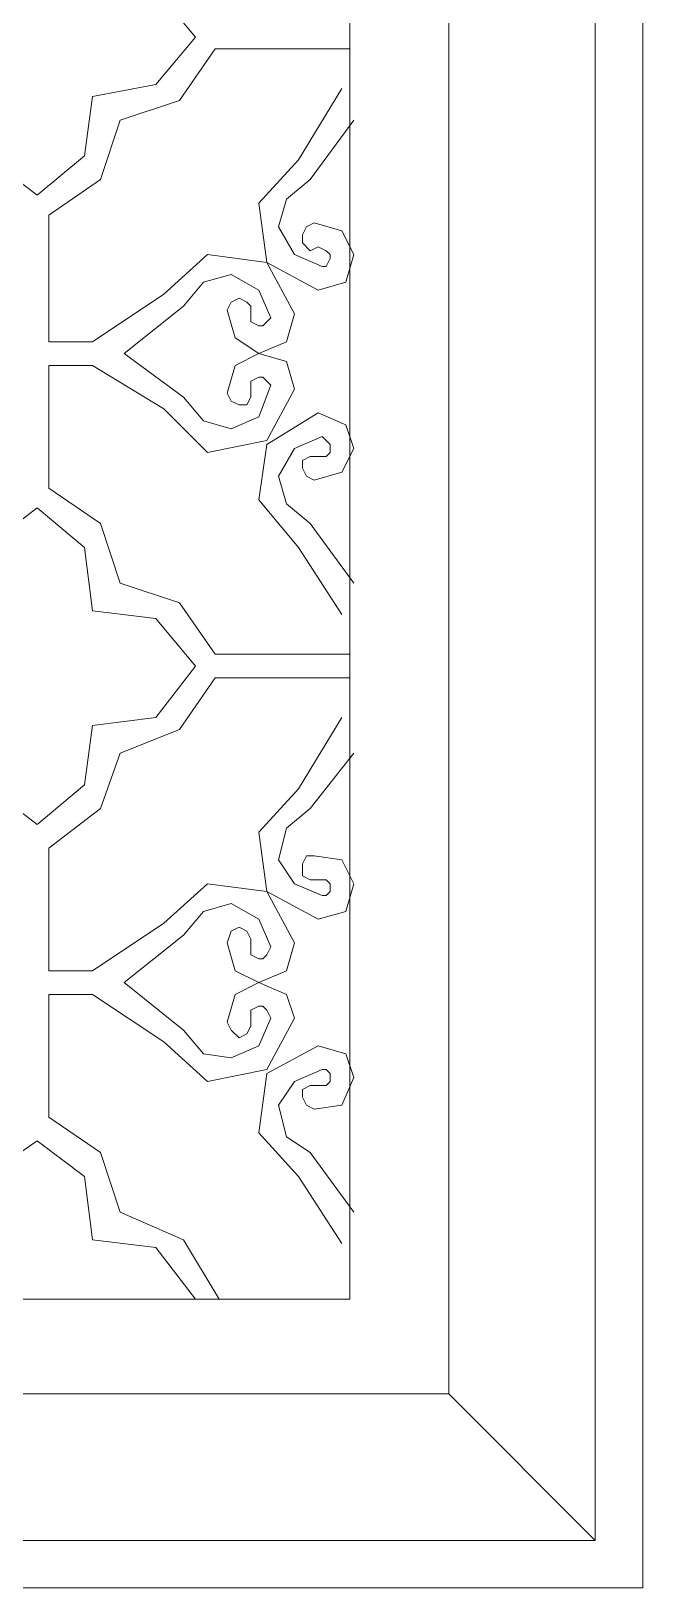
# Model space of a CAD drawing. Header units: centimetres. Extents: x -8.5 to 8.6, y -10.1 to 9.2.
# Drawn here: x 5.4 to 8.57, y -10.09 to -2.03 of the extents above; entities that cross this region are included whole.
import ezdxf

# ---------------------------------------------------------------- set-up
doc = ezdxf.new("R2010")
doc.units = ezdxf.units.CM
doc.header["$MEASUREMENT"] = 0
doc.layers.add('layer 1', color=7, linetype='Continuous')

msp = doc.modelspace()

# ---------------------------------------------------------------- linework, layer by layer
at = {"layer": 'layer 1', "color": 250, "lineweight": 0}
for points, knots in [([(-8.4921, 9.22005), (-8.4921, 9.22005), (8.56713, 9.22005), (8.56713, 9.22005), (8.56713, 9.22005), (8.56713, 9.22005), (8.56713, -10.09188), (8.56713, -10.09188), (8.56713, -10.09188), (8.56713, -10.09188), (-8.4921, -10.09188), (-8.4921, -10.09188), (-8.4921, -10.09188), (-8.4921, -10.09188), (-8.4921, 9.22005), (-8.4921, 9.22005)], [0, 0, 0, 0, 0.25, 0.25, 0.25, 0.25, 0.5, 0.5, 0.5, 0.5, 0.75, 0.75, 0.75, 0.75, 1, 1, 1, 1]), ([(-8.4921, 9.22005), (-8.4921, 9.22005), (8.56713, 9.22005), (8.56713, 9.22005), (8.56713, 9.22005), (8.56713, 9.22005), (8.56713, -10.09188), (8.56713, -10.09188), (8.56713, -10.09188), (8.56713, -10.09188), (-8.4921, -10.09188), (-8.4921, -10.09188), (-8.4921, -10.09188), (-8.4921, -10.09188), (-8.4921, 9.22005), (-8.4921, 9.22005)], [0, 0, 0, 0, 0.25, 0.25, 0.25, 0.25, 0.5, 0.5, 0.5, 0.5, 0.75, 0.75, 0.75, 0.75, 1, 1, 1, 1]), ([(-8.22578, 8.97452), (-8.22578, 8.97452), (8.32133, 8.97452), (8.32133, 8.97452), (8.32133, 8.97452), (8.32133, 8.97452), (8.32133, -9.84608), (8.32133, -9.84608), (8.32133, -9.84608), (8.32133, -9.84608), (-8.22578, -9.84608), (-8.22578, -9.84608), (-8.22578, -9.84608), (-8.22578, -9.84608), (-8.22578, 8.97452), (-8.22578, 8.97452)], [0, 0, 0, 0, 0.25, 0.25, 0.25, 0.25, 0.5, 0.5, 0.5, 0.5, 0.75, 0.75, 0.75, 0.75, 1, 1, 1, 1]), ([(-8.22578, 8.97452), (-8.22578, 8.97452), (8.32133, 8.97452), (8.32133, 8.97452), (8.32133, 8.97452), (8.32133, 8.97452), (8.32133, -9.84608), (8.32133, -9.84608), (8.32133, -9.84608), (8.32133, -9.84608), (-8.22578, -9.84608), (-8.22578, -9.84608), (-8.22578, -9.84608), (-8.22578, -9.84608), (-8.22578, 8.97452), (-8.22578, 8.97452)], [0, 0, 0, 0, 0.25, 0.25, 0.25, 0.25, 0.5, 0.5, 0.5, 0.5, 0.75, 0.75, 0.75, 0.75, 1, 1, 1, 1]), ([(-7.48865, 8.2166), (-7.48865, 8.2166), (7.56368, 8.2166), (7.56368, 8.2166), (7.56368, 8.2166), (7.56368, 8.2166), (7.56368, -9.08816), (7.56368, -9.08816), (7.56368, -9.08816), (7.56368, -9.08816), (-7.48865, -9.08816), (-7.48865, -9.08816), (-7.48865, -9.08816), (-7.48865, -9.08816), (-7.48865, 8.2166), (-7.48865, 8.2166)], [0, 0, 0, 0, 0.25, 0.25, 0.25, 0.25, 0.5, 0.5, 0.5, 0.5, 0.75, 0.75, 0.75, 0.75, 1, 1, 1, 1]), ([(-7.48865, 8.2166), (-7.48865, 8.2166), (7.56368, 8.2166), (7.56368, 8.2166), (7.56368, 8.2166), (7.56368, 8.2166), (7.56368, -9.08816), (7.56368, -9.08816), (7.56368, -9.08816), (7.56368, -9.08816), (-7.48865, -9.08816), (-7.48865, -9.08816), (-7.48865, -9.08816), (-7.48865, -9.08816), (-7.48865, 8.2166), (-7.48865, 8.2166)], [0, 0, 0, 0, 0.25, 0.25, 0.25, 0.25, 0.5, 0.5, 0.5, 0.5, 0.75, 0.75, 0.75, 0.75, 1, 1, 1, 1]), ([(7.05182, -8.59683), (7.05182, -8.59683), (7.05182, 7.72527), (7.05182, 7.72527), (7.05182, 7.72527), (7.05182, 7.72527), (0.53924, 7.72527), (0.53924, 7.72527), (0.53924, 7.72527), (0.53924, 7.72527), (0.53924, -8.59683), (0.53924, -8.59683), (0.53924, -8.59683), (0.53924, -8.59683), (7.05182, -8.59683), (7.05182, -8.59683)], [0, 0, 0, 0, 0.25, 0.25, 0.25, 0.25, 0.5, 0.5, 0.5, 0.5, 0.75, 0.75, 0.75, 0.75, 1, 1, 1, 1]), ([(6.25311, -2.06399), (6.25311, -2.06399), (6.04836, -1.8182), (6.04836, -1.8182), (6.04836, -1.8182), (6.04836, -1.8182), (5.72046, -1.75661), (5.72046, -1.75661)], [0, 0, 0, 0, 0.5, 0.5, 0.5, 0.5, 1, 1, 1, 1]), ([(5.72046, -2.37111), (5.72046, -2.37111), (6.04836, -2.30953), (6.04836, -2.30953), (6.04836, -2.30953), (6.04836, -2.30953), (6.25311, -2.06399), (6.25311, -2.06399)], [0, 0, 0, 0, 0.5, 0.5, 0.5, 0.5, 1, 1, 1, 1]), ([(5.86388, -2.49401), (5.86388, -2.49401), (6.171, -2.39163), (6.171, -2.39163), (6.171, -2.39163), (6.171, -2.39163), (6.35548, -2.12531), (6.35548, -2.12531)], [0, 0, 0, 0, 0.5, 0.5, 0.5, 0.5, 1, 1, 1, 1]), ([(7.01076, -2.33005), (7.01076, -2.33005), (6.78549, -2.69875), (6.78549, -2.69875), (6.78549, -2.69875), (6.78549, -2.69875), (6.58075, -2.92402), (6.58075, -2.92402), (6.58075, -2.92402), (6.58075, -2.92402), (6.62154, -3.23114), (6.62154, -3.23114), (6.62154, -3.23114), (6.62154, -3.23114), (6.88786, -3.37456), (6.88786, -3.37456), (6.88786, -3.37456), (6.88786, -3.37456), (7.03129, -3.33351), (7.03129, -3.33351), (7.03129, -3.33351), (7.03129, -3.33351), (7.07208, -3.19034), (7.07208, -3.19034), (7.07208, -3.19034), (7.07208, -3.19034), (7.01076, -3.06745), (7.01076, -3.06745), (7.01076, -3.06745), (7.01076, -3.06745), (6.86734, -3.02639), (6.86734, -3.02639), (6.86734, -3.02639), (6.86734, -3.02639), (6.82655, -3.04692), (6.82655, -3.04692), (6.82655, -3.04692), (6.82655, -3.04692), (6.80602, -3.08797), (6.80602, -3.08797), (6.80602, -3.08797), (6.80602, -3.08797), (6.80602, -3.12876), (6.80602, -3.12876), (6.80602, -3.12876), (6.80602, -3.12876), (6.84681, -3.16982), (6.84681, -3.16982), (6.84681, -3.16982), (6.84681, -3.16982), (6.88786, -3.14929), (6.88786, -3.14929)], [0, 0, 0, 0, 0.0769231, 0.0769231, 0.0769231, 0.0769231, 0.1538462, 0.1538462, 0.1538462, 0.1538462, 0.2307692, 0.2307692, 0.2307692, 0.2307692, 0.3076923, 0.3076923, 0.3076923, 0.3076923, 0.3846154, 0.3846154, 0.3846154, 0.3846154, 0.4615385, 0.4615385, 0.4615385, 0.4615385, 0.5384615, 0.5384615, 0.5384615, 0.5384615, 0.6153846, 0.6153846, 0.6153846, 0.6153846, 0.6923077, 0.6923077, 0.6923077, 0.6923077, 0.7692308, 0.7692308, 0.7692308, 0.7692308, 0.8461538, 0.8461538, 0.8461538, 0.8461538, 0.9230769, 0.9230769, 0.9230769, 0.9230769, 1, 1, 1, 1]), ([(5.12676, -2.37111), (5.12676, -2.37111), (5.16755, -2.67822), (5.16755, -2.67822), (5.16755, -2.67822), (5.16755, -2.67822), (5.43387, -2.88297), (5.43387, -2.88297)], [0, 0, 0, 0, 0.5, 0.5, 0.5, 0.5, 1, 1, 1, 1]), ([(5.43387, -2.88297), (5.43387, -2.88297), (5.67967, -2.67822), (5.67967, -2.67822), (5.67967, -2.67822), (5.67967, -2.67822), (5.72046, -2.37111), (5.72046, -2.37111)], [0, 0, 0, 0, 0.5, 0.5, 0.5, 0.5, 1, 1, 1, 1]), ([(5.49519, -2.98534), (5.49519, -2.98534), (5.76151, -2.80112), (5.76151, -2.80112), (5.76151, -2.80112), (5.76151, -2.80112), (5.86388, -2.49401), (5.86388, -2.49401)], [0, 0, 0, 0, 0.5, 0.5, 0.5, 0.5, 1, 1, 1, 1]), ([(6.84681, -2.80112), (6.84681, -2.80112), (6.72418, -2.90349), (6.72418, -2.90349), (6.72418, -2.90349), (6.72418, -2.90349), (6.68312, -3.04692), (6.68312, -3.04692), (6.68312, -3.04692), (6.68312, -3.04692), (6.76497, -3.19034), (6.76497, -3.19034), (6.76497, -3.19034), (6.76497, -3.19034), (6.90839, -3.25166), (6.90839, -3.25166)], [0, 0, 0, 0, 0.25, 0.25, 0.25, 0.25, 0.5, 0.5, 0.5, 0.5, 0.75, 0.75, 0.75, 0.75, 1, 1, 1, 1]), ([(6.5397, -3.51799), (6.5397, -3.51799), (6.5397, -3.45641), (6.5397, -3.45641), (6.5397, -3.45641), (6.5397, -3.45641), (6.51917, -3.43588), (6.51917, -3.43588), (6.51917, -3.43588), (6.51917, -3.43588), (6.47838, -3.41561), (6.47838, -3.41561), (6.47838, -3.41561), (6.47838, -3.41561), (6.43732, -3.43588), (6.43732, -3.43588), (6.43732, -3.43588), (6.43732, -3.43588), (6.4168, -3.47693), (6.4168, -3.47693), (6.4168, -3.47693), (6.4168, -3.47693), (6.45785, -3.62036), (6.45785, -3.62036), (6.45785, -3.62036), (6.45785, -3.62036), (6.58075, -3.7022), (6.58075, -3.7022), (6.58075, -3.7022), (6.58075, -3.7022), (6.72418, -3.64089), (6.72418, -3.64089), (6.72418, -3.64089), (6.72418, -3.64089), (6.76497, -3.49746), (6.76497, -3.49746), (6.76497, -3.49746), (6.76497, -3.49746), (6.62154, -3.23114), (6.62154, -3.23114), (6.62154, -3.23114), (6.62154, -3.23114), (6.31443, -3.19034), (6.31443, -3.19034), (6.31443, -3.19034), (6.31443, -3.19034), (6.08916, -3.39509), (6.08916, -3.39509), (6.08916, -3.39509), (6.08916, -3.39509), (5.72046, -3.64089), (5.72046, -3.64089)], [0, 0, 0, 0, 0.0769231, 0.0769231, 0.0769231, 0.0769231, 0.1538462, 0.1538462, 0.1538462, 0.1538462, 0.2307692, 0.2307692, 0.2307692, 0.2307692, 0.3076923, 0.3076923, 0.3076923, 0.3076923, 0.3846154, 0.3846154, 0.3846154, 0.3846154, 0.4615385, 0.4615385, 0.4615385, 0.4615385, 0.5384615, 0.5384615, 0.5384615, 0.5384615, 0.6153846, 0.6153846, 0.6153846, 0.6153846, 0.6923077, 0.6923077, 0.6923077, 0.6923077, 0.7692308, 0.7692308, 0.7692308, 0.7692308, 0.8461538, 0.8461538, 0.8461538, 0.8461538, 0.9230769, 0.9230769, 0.9230769, 0.9230769, 1, 1, 1, 1]), ([(6.90839, -3.25166), (6.90839, -3.25166), (6.92892, -3.25166), (6.92892, -3.25166), (6.92892, -3.25166), (6.92892, -3.25166), (6.94945, -3.21061), (6.94945, -3.21061), (6.94945, -3.21061), (6.94945, -3.21061), (6.94945, -3.19034), (6.94945, -3.19034), (6.94945, -3.19034), (6.94945, -3.19034), (6.92892, -3.16982), (6.92892, -3.16982), (6.92892, -3.16982), (6.92892, -3.16982), (6.88786, -3.14929), (6.88786, -3.14929)], [0, 0, 0, 0, 0.2, 0.2, 0.2, 0.2, 0.4, 0.4, 0.4, 0.4, 0.6, 0.6, 0.6, 0.6, 0.8, 0.8, 0.8, 0.8, 1, 1, 1, 1]), ([(6.64207, -3.51799), (6.64207, -3.51799), (6.58075, -3.37456), (6.58075, -3.37456), (6.58075, -3.37456), (6.58075, -3.37456), (6.43732, -3.29272), (6.43732, -3.29272), (6.43732, -3.29272), (6.43732, -3.29272), (6.2939, -3.33351), (6.2939, -3.33351), (6.2939, -3.33351), (6.2939, -3.33351), (6.19153, -3.45641), (6.19153, -3.45641)], [0, 0, 0, 0, 0.25, 0.25, 0.25, 0.25, 0.5, 0.5, 0.5, 0.5, 0.75, 0.75, 0.75, 0.75, 1, 1, 1, 1]), ([(6.19153, -3.92747), (6.19153, -3.92747), (5.88441, -3.7022), (5.88441, -3.7022), (5.88441, -3.7022), (5.88441, -3.7022), (6.19153, -3.45641), (6.19153, -3.45641)], [0, 0, 0, 0, 0.5, 0.5, 0.5, 0.5, 1, 1, 1, 1]), ([(6.5397, -3.51799), (6.5397, -3.51799), (6.5397, -3.53851), (6.5397, -3.53851), (6.5397, -3.53851), (6.5397, -3.53851), (6.58075, -3.55878), (6.58075, -3.55878), (6.58075, -3.55878), (6.58075, -3.55878), (6.60128, -3.55878), (6.60128, -3.55878), (6.60128, -3.55878), (6.60128, -3.55878), (6.62154, -3.53851), (6.62154, -3.53851), (6.62154, -3.53851), (6.62154, -3.53851), (6.64207, -3.51799), (6.64207, -3.51799)], [0, 0, 0, 0, 0.2, 0.2, 0.2, 0.2, 0.4, 0.4, 0.4, 0.4, 0.6, 0.6, 0.6, 0.6, 0.8, 0.8, 0.8, 0.8, 1, 1, 1, 1]), ([(5.72046, -3.76378), (5.72046, -3.76378), (6.08916, -3.98905), (6.08916, -3.98905), (6.08916, -3.98905), (6.08916, -3.98905), (6.31443, -4.21432), (6.31443, -4.21432), (6.31443, -4.21432), (6.31443, -4.21432), (6.62154, -4.15274), (6.62154, -4.15274), (6.62154, -4.15274), (6.62154, -4.15274), (6.76497, -3.88642), (6.76497, -3.88642), (6.76497, -3.88642), (6.76497, -3.88642), (6.72418, -3.74326), (6.72418, -3.74326), (6.72418, -3.74326), (6.72418, -3.74326), (6.58075, -3.7022), (6.58075, -3.7022), (6.58075, -3.7022), (6.58075, -3.7022), (6.45785, -3.76378), (6.45785, -3.76378), (6.45785, -3.76378), (6.45785, -3.76378), (6.4168, -3.90695), (6.4168, -3.90695), (6.4168, -3.90695), (6.4168, -3.90695), (6.43732, -3.948), (6.43732, -3.948), (6.43732, -3.948), (6.43732, -3.948), (6.47838, -3.96853), (6.47838, -3.96853), (6.47838, -3.96853), (6.47838, -3.96853), (6.51917, -3.96853), (6.51917, -3.96853), (6.51917, -3.96853), (6.51917, -3.96853), (6.5397, -3.92747), (6.5397, -3.92747), (6.5397, -3.92747), (6.5397, -3.92747), (6.5397, -3.88642), (6.5397, -3.88642)], [0, 0, 0, 0, 0.0769231, 0.0769231, 0.0769231, 0.0769231, 0.1538462, 0.1538462, 0.1538462, 0.1538462, 0.2307692, 0.2307692, 0.2307692, 0.2307692, 0.3076923, 0.3076923, 0.3076923, 0.3076923, 0.3846154, 0.3846154, 0.3846154, 0.3846154, 0.4615385, 0.4615385, 0.4615385, 0.4615385, 0.5384615, 0.5384615, 0.5384615, 0.5384615, 0.6153846, 0.6153846, 0.6153846, 0.6153846, 0.6923077, 0.6923077, 0.6923077, 0.6923077, 0.7692308, 0.7692308, 0.7692308, 0.7692308, 0.8461538, 0.8461538, 0.8461538, 0.8461538, 0.9230769, 0.9230769, 0.9230769, 0.9230769, 1, 1, 1, 1]), ([(6.19153, -3.92747), (6.19153, -3.92747), (6.2939, -4.05037), (6.2939, -4.05037), (6.2939, -4.05037), (6.2939, -4.05037), (6.43732, -4.09143), (6.43732, -4.09143), (6.43732, -4.09143), (6.43732, -4.09143), (6.58075, -4.02984), (6.58075, -4.02984), (6.58075, -4.02984), (6.58075, -4.02984), (6.64207, -3.86616), (6.64207, -3.86616)], [0, 0, 0, 0, 0.25, 0.25, 0.25, 0.25, 0.5, 0.5, 0.5, 0.5, 0.75, 0.75, 0.75, 0.75, 1, 1, 1, 1]), ([(6.64207, -3.86616), (6.64207, -3.86616), (6.62154, -3.84563), (6.62154, -3.84563), (6.62154, -3.84563), (6.62154, -3.84563), (6.60128, -3.8251), (6.60128, -3.8251), (6.60128, -3.8251), (6.60128, -3.8251), (6.58075, -3.8251), (6.58075, -3.8251), (6.58075, -3.8251), (6.58075, -3.8251), (6.5397, -3.84563), (6.5397, -3.84563), (6.5397, -3.84563), (6.5397, -3.84563), (6.5397, -3.88642), (6.5397, -3.88642)], [0, 0, 0, 0, 0.2, 0.2, 0.2, 0.2, 0.4, 0.4, 0.4, 0.4, 0.6, 0.6, 0.6, 0.6, 0.8, 0.8, 0.8, 0.8, 1, 1, 1, 1]), ([(6.88786, -4.23459), (6.88786, -4.23459), (6.84681, -4.23459), (6.84681, -4.23459), (6.84681, -4.23459), (6.84681, -4.23459), (6.80602, -4.25512), (6.80602, -4.25512), (6.80602, -4.25512), (6.80602, -4.25512), (6.80602, -4.29617), (6.80602, -4.29617), (6.80602, -4.29617), (6.80602, -4.29617), (6.82655, -4.33722), (6.82655, -4.33722), (6.82655, -4.33722), (6.82655, -4.33722), (6.86734, -4.35749), (6.86734, -4.35749), (6.86734, -4.35749), (6.86734, -4.35749), (7.01076, -4.3167), (7.01076, -4.3167), (7.01076, -4.3167), (7.01076, -4.3167), (7.07208, -4.1938), (7.07208, -4.1938), (7.07208, -4.1938), (7.07208, -4.1938), (7.03129, -4.0709), (7.03129, -4.0709), (7.03129, -4.0709), (7.03129, -4.0709), (6.88786, -4.00932), (6.88786, -4.00932), (6.88786, -4.00932), (6.88786, -4.00932), (6.62154, -4.17327), (6.62154, -4.17327), (6.62154, -4.17327), (6.62154, -4.17327), (6.58075, -4.45986), (6.58075, -4.45986), (6.58075, -4.45986), (6.58075, -4.45986), (6.78549, -4.70566), (6.78549, -4.70566), (6.78549, -4.70566), (6.78549, -4.70566), (7.01076, -5.05383), (7.01076, -5.05383)], [0, 0, 0, 0, 0.0769231, 0.0769231, 0.0769231, 0.0769231, 0.1538462, 0.1538462, 0.1538462, 0.1538462, 0.2307692, 0.2307692, 0.2307692, 0.2307692, 0.3076923, 0.3076923, 0.3076923, 0.3076923, 0.3846154, 0.3846154, 0.3846154, 0.3846154, 0.4615385, 0.4615385, 0.4615385, 0.4615385, 0.5384615, 0.5384615, 0.5384615, 0.5384615, 0.6153846, 0.6153846, 0.6153846, 0.6153846, 0.6923077, 0.6923077, 0.6923077, 0.6923077, 0.7692308, 0.7692308, 0.7692308, 0.7692308, 0.8461538, 0.8461538, 0.8461538, 0.8461538, 0.9230769, 0.9230769, 0.9230769, 0.9230769, 1, 1, 1, 1]), ([(6.90839, -4.13222), (6.90839, -4.13222), (6.76497, -4.1938), (6.76497, -4.1938), (6.76497, -4.1938), (6.76497, -4.1938), (6.68312, -4.33722), (6.68312, -4.33722), (6.68312, -4.33722), (6.68312, -4.33722), (6.72418, -4.48039), (6.72418, -4.48039), (6.72418, -4.48039), (6.72418, -4.48039), (6.84681, -4.58276), (6.84681, -4.58276)], [0, 0, 0, 0, 0.25, 0.25, 0.25, 0.25, 0.5, 0.5, 0.5, 0.5, 0.75, 0.75, 0.75, 0.75, 1, 1, 1, 1]), ([(6.88786, -4.23459), (6.88786, -4.23459), (6.92892, -4.23459), (6.92892, -4.23459), (6.92892, -4.23459), (6.92892, -4.23459), (6.94945, -4.21432), (6.94945, -4.21432), (6.94945, -4.21432), (6.94945, -4.21432), (6.94945, -4.17327), (6.94945, -4.17327), (6.94945, -4.17327), (6.94945, -4.17327), (6.92892, -4.15274), (6.92892, -4.15274), (6.92892, -4.15274), (6.92892, -4.15274), (6.90839, -4.13222), (6.90839, -4.13222)], [0, 0, 0, 0, 0.2, 0.2, 0.2, 0.2, 0.4, 0.4, 0.4, 0.4, 0.6, 0.6, 0.6, 0.6, 0.8, 0.8, 0.8, 0.8, 1, 1, 1, 1]), ([(6.35548, -5.25857), (6.35548, -5.25857), (6.171, -4.99251), (6.171, -4.99251), (6.171, -4.99251), (6.171, -4.99251), (5.86388, -4.89014), (5.86388, -4.89014), (5.86388, -4.89014), (5.86388, -4.89014), (5.76151, -4.58276), (5.76151, -4.58276), (5.76151, -4.58276), (5.76151, -4.58276), (5.49519, -4.39854), (5.49519, -4.39854)], [0, 0, 0, 0, 0.25, 0.25, 0.25, 0.25, 0.5, 0.5, 0.5, 0.5, 0.75, 0.75, 0.75, 0.75, 1, 1, 1, 1]), ([(5.43387, -4.50091), (5.43387, -4.50091), (5.16755, -4.70566), (5.16755, -4.70566), (5.16755, -4.70566), (5.16755, -4.70566), (5.12676, -5.0333), (5.12676, -5.0333)], [0, 0, 0, 0, 0.5, 0.5, 0.5, 0.5, 1, 1, 1, 1]), ([(5.72046, -5.0333), (5.72046, -5.0333), (5.67967, -4.70566), (5.67967, -4.70566), (5.67967, -4.70566), (5.67967, -4.70566), (5.43387, -4.50091), (5.43387, -4.50091)], [0, 0, 0, 0, 0.5, 0.5, 0.5, 0.5, 1, 1, 1, 1]), ([(6.25311, -5.32015), (6.25311, -5.32015), (6.04836, -5.07435), (6.04836, -5.07435), (6.04836, -5.07435), (6.04836, -5.07435), (5.72046, -5.0333), (5.72046, -5.0333)], [0, 0, 0, 0, 0.5, 0.5, 0.5, 0.5, 1, 1, 1, 1]), ([(5.49519, -6.26202), (5.49519, -6.26202), (5.76151, -6.05728), (5.76151, -6.05728), (5.76151, -6.05728), (5.76151, -6.05728), (5.86388, -5.77069), (5.86388, -5.77069), (5.86388, -5.77069), (5.86388, -5.77069), (6.171, -5.64779), (6.171, -5.64779), (6.171, -5.64779), (6.171, -5.64779), (6.35548, -5.38147), (6.35548, -5.38147)], [0, 0, 0, 0, 0.25, 0.25, 0.25, 0.25, 0.5, 0.5, 0.5, 0.5, 0.75, 0.75, 0.75, 0.75, 1, 1, 1, 1]), ([(5.72046, -5.62726), (5.72046, -5.62726), (6.04836, -5.58621), (6.04836, -5.58621), (6.04836, -5.58621), (6.04836, -5.58621), (6.25311, -5.32015), (6.25311, -5.32015)], [0, 0, 0, 0, 0.5, 0.5, 0.5, 0.5, 1, 1, 1, 1]), ([(5.12676, -5.62726), (5.12676, -5.62726), (5.16755, -5.93438), (5.16755, -5.93438), (5.16755, -5.93438), (5.16755, -5.93438), (5.43387, -6.13939), (5.43387, -6.13939)], [0, 0, 0, 0, 0.5, 0.5, 0.5, 0.5, 1, 1, 1, 1]), ([(5.43387, -6.13939), (5.43387, -6.13939), (5.67967, -5.93438), (5.67967, -5.93438), (5.67967, -5.93438), (5.67967, -5.93438), (5.72046, -5.62726), (5.72046, -5.62726)], [0, 0, 0, 0, 0.5, 0.5, 0.5, 0.5, 1, 1, 1, 1]), ([(7.01076, -5.58621), (7.01076, -5.58621), (6.78549, -5.95491), (6.78549, -5.95491), (6.78549, -5.95491), (6.78549, -5.95491), (6.58075, -6.18018), (6.58075, -6.18018), (6.58075, -6.18018), (6.58075, -6.18018), (6.62154, -6.48729), (6.62154, -6.48729), (6.62154, -6.48729), (6.62154, -6.48729), (6.88786, -6.63072), (6.88786, -6.63072), (6.88786, -6.63072), (6.88786, -6.63072), (7.03129, -6.58993), (7.03129, -6.58993), (7.03129, -6.58993), (7.03129, -6.58993), (7.07208, -6.4465), (7.07208, -6.4465), (7.07208, -6.4465), (7.07208, -6.4465), (7.01076, -6.3236), (7.01076, -6.3236), (7.01076, -6.3236), (7.01076, -6.3236), (6.86734, -6.30308), (6.86734, -6.30308), (6.86734, -6.30308), (6.86734, -6.30308), (6.82655, -6.30308), (6.82655, -6.30308), (6.82655, -6.30308), (6.82655, -6.30308), (6.80602, -6.34413), (6.80602, -6.34413), (6.80602, -6.34413), (6.80602, -6.34413), (6.80602, -6.40545), (6.80602, -6.40545), (6.80602, -6.40545), (6.80602, -6.40545), (6.84681, -6.42597), (6.84681, -6.42597), (6.84681, -6.42597), (6.84681, -6.42597), (6.88786, -6.42597), (6.88786, -6.42597)], [0, 0, 0, 0, 0.0769231, 0.0769231, 0.0769231, 0.0769231, 0.1538462, 0.1538462, 0.1538462, 0.1538462, 0.2307692, 0.2307692, 0.2307692, 0.2307692, 0.3076923, 0.3076923, 0.3076923, 0.3076923, 0.3846154, 0.3846154, 0.3846154, 0.3846154, 0.4615385, 0.4615385, 0.4615385, 0.4615385, 0.5384615, 0.5384615, 0.5384615, 0.5384615, 0.6153846, 0.6153846, 0.6153846, 0.6153846, 0.6923077, 0.6923077, 0.6923077, 0.6923077, 0.7692308, 0.7692308, 0.7692308, 0.7692308, 0.8461538, 0.8461538, 0.8461538, 0.8461538, 0.9230769, 0.9230769, 0.9230769, 0.9230769, 1, 1, 1, 1]), ([(6.84681, -6.05728), (6.84681, -6.05728), (6.72418, -6.15965), (6.72418, -6.15965), (6.72418, -6.15965), (6.72418, -6.15965), (6.68312, -6.3236), (6.68312, -6.3236), (6.68312, -6.3236), (6.68312, -6.3236), (6.76497, -6.4465), (6.76497, -6.4465), (6.76497, -6.4465), (6.76497, -6.4465), (6.90839, -6.50782), (6.90839, -6.50782)], [0, 0, 0, 0, 0.25, 0.25, 0.25, 0.25, 0.5, 0.5, 0.5, 0.5, 0.75, 0.75, 0.75, 0.75, 1, 1, 1, 1]), ([(5.72046, -6.89704), (5.72046, -6.89704), (5.49519, -6.89704), (5.49519, -6.89704), (5.49519, -6.89704), (5.49519, -6.89704), (5.49519, -6.26202), (5.49519, -6.26202)], [0, 0, 0, 0, 0.5, 0.5, 0.5, 0.5, 1, 1, 1, 1]), ([(6.5397, -6.77414), (6.5397, -6.77414), (6.5397, -6.73309), (6.5397, -6.73309), (6.5397, -6.73309), (6.5397, -6.73309), (6.51917, -6.6923), (6.51917, -6.6923), (6.51917, -6.6923), (6.51917, -6.6923), (6.47838, -6.67177), (6.47838, -6.67177), (6.47838, -6.67177), (6.47838, -6.67177), (6.43732, -6.6923), (6.43732, -6.6923), (6.43732, -6.6923), (6.43732, -6.6923), (6.4168, -6.75362), (6.4168, -6.75362), (6.4168, -6.75362), (6.4168, -6.75362), (6.45785, -6.89704), (6.45785, -6.89704), (6.45785, -6.89704), (6.45785, -6.89704), (6.58075, -6.95836), (6.58075, -6.95836), (6.58075, -6.95836), (6.58075, -6.95836), (6.72418, -6.89704), (6.72418, -6.89704), (6.72418, -6.89704), (6.72418, -6.89704), (6.76497, -6.75362), (6.76497, -6.75362), (6.76497, -6.75362), (6.76497, -6.75362), (6.62154, -6.48729), (6.62154, -6.48729), (6.62154, -6.48729), (6.62154, -6.48729), (6.31443, -6.4465), (6.31443, -6.4465), (6.31443, -6.4465), (6.31443, -6.4465), (6.08916, -6.65124), (6.08916, -6.65124), (6.08916, -6.65124), (6.08916, -6.65124), (5.72046, -6.89704), (5.72046, -6.89704)], [0, 0, 0, 0, 0.0769231, 0.0769231, 0.0769231, 0.0769231, 0.1538462, 0.1538462, 0.1538462, 0.1538462, 0.2307692, 0.2307692, 0.2307692, 0.2307692, 0.3076923, 0.3076923, 0.3076923, 0.3076923, 0.3846154, 0.3846154, 0.3846154, 0.3846154, 0.4615385, 0.4615385, 0.4615385, 0.4615385, 0.5384615, 0.5384615, 0.5384615, 0.5384615, 0.6153846, 0.6153846, 0.6153846, 0.6153846, 0.6923077, 0.6923077, 0.6923077, 0.6923077, 0.7692308, 0.7692308, 0.7692308, 0.7692308, 0.8461538, 0.8461538, 0.8461538, 0.8461538, 0.9230769, 0.9230769, 0.9230769, 0.9230769, 1, 1, 1, 1]), ([(6.90839, -6.50782), (6.90839, -6.50782), (6.92892, -6.50782), (6.92892, -6.50782), (6.92892, -6.50782), (6.92892, -6.50782), (6.94945, -6.48729), (6.94945, -6.48729), (6.94945, -6.48729), (6.94945, -6.48729), (6.94945, -6.4465), (6.94945, -6.4465), (6.94945, -6.4465), (6.94945, -6.4465), (6.92892, -6.42597), (6.92892, -6.42597), (6.92892, -6.42597), (6.92892, -6.42597), (6.88786, -6.42597), (6.88786, -6.42597)], [0, 0, 0, 0, 0.2, 0.2, 0.2, 0.2, 0.4, 0.4, 0.4, 0.4, 0.6, 0.6, 0.6, 0.6, 0.8, 0.8, 0.8, 0.8, 1, 1, 1, 1]), ([(6.64207, -6.77414), (6.64207, -6.77414), (6.58075, -6.63072), (6.58075, -6.63072), (6.58075, -6.63072), (6.58075, -6.63072), (6.43732, -6.54887), (6.43732, -6.54887), (6.43732, -6.54887), (6.43732, -6.54887), (6.2939, -6.58993), (6.2939, -6.58993), (6.2939, -6.58993), (6.2939, -6.58993), (6.19153, -6.71256), (6.19153, -6.71256)], [0, 0, 0, 0, 0.25, 0.25, 0.25, 0.25, 0.5, 0.5, 0.5, 0.5, 0.75, 0.75, 0.75, 0.75, 1, 1, 1, 1]), ([(6.19153, -7.20416), (6.19153, -7.20416), (5.88441, -6.95836), (5.88441, -6.95836), (5.88441, -6.95836), (5.88441, -6.95836), (6.19153, -6.71256), (6.19153, -6.71256)], [0, 0, 0, 0, 0.5, 0.5, 0.5, 0.5, 1, 1, 1, 1]), ([(6.5397, -6.77414), (6.5397, -6.77414), (6.5397, -6.8152), (6.5397, -6.8152), (6.5397, -6.8152), (6.5397, -6.8152), (6.58075, -6.83546), (6.58075, -6.83546), (6.58075, -6.83546), (6.58075, -6.83546), (6.60128, -6.83546), (6.60128, -6.83546), (6.60128, -6.83546), (6.60128, -6.83546), (6.62154, -6.8152), (6.62154, -6.8152), (6.62154, -6.8152), (6.62154, -6.8152), (6.64207, -6.77414), (6.64207, -6.77414)], [0, 0, 0, 0, 0.2, 0.2, 0.2, 0.2, 0.4, 0.4, 0.4, 0.4, 0.6, 0.6, 0.6, 0.6, 0.8, 0.8, 0.8, 0.8, 1, 1, 1, 1]), ([(5.72046, -7.01994), (5.72046, -7.01994), (6.08916, -7.26574), (6.08916, -7.26574), (6.08916, -7.26574), (6.08916, -7.26574), (6.31443, -7.47048), (6.31443, -7.47048), (6.31443, -7.47048), (6.31443, -7.47048), (6.62154, -7.4089), (6.62154, -7.4089), (6.62154, -7.4089), (6.62154, -7.4089), (6.76497, -7.14284), (6.76497, -7.14284), (6.76497, -7.14284), (6.76497, -7.14284), (6.72418, -7.01994), (6.72418, -7.01994), (6.72418, -7.01994), (6.72418, -7.01994), (6.58075, -6.95836), (6.58075, -6.95836), (6.58075, -6.95836), (6.58075, -6.95836), (6.45785, -7.01994), (6.45785, -7.01994), (6.45785, -7.01994), (6.45785, -7.01994), (6.4168, -7.1631), (6.4168, -7.1631), (6.4168, -7.1631), (6.4168, -7.1631), (6.43732, -7.20416), (6.43732, -7.20416), (6.43732, -7.20416), (6.43732, -7.20416), (6.47838, -7.24521), (6.47838, -7.24521), (6.47838, -7.24521), (6.47838, -7.24521), (6.51917, -7.22468), (6.51917, -7.22468), (6.51917, -7.22468), (6.51917, -7.22468), (6.5397, -7.18363), (6.5397, -7.18363), (6.5397, -7.18363), (6.5397, -7.18363), (6.5397, -7.14284), (6.5397, -7.14284)], [0, 0, 0, 0, 0.0769231, 0.0769231, 0.0769231, 0.0769231, 0.1538462, 0.1538462, 0.1538462, 0.1538462, 0.2307692, 0.2307692, 0.2307692, 0.2307692, 0.3076923, 0.3076923, 0.3076923, 0.3076923, 0.3846154, 0.3846154, 0.3846154, 0.3846154, 0.4615385, 0.4615385, 0.4615385, 0.4615385, 0.5384615, 0.5384615, 0.5384615, 0.5384615, 0.6153846, 0.6153846, 0.6153846, 0.6153846, 0.6923077, 0.6923077, 0.6923077, 0.6923077, 0.7692308, 0.7692308, 0.7692308, 0.7692308, 0.8461538, 0.8461538, 0.8461538, 0.8461538, 0.9230769, 0.9230769, 0.9230769, 0.9230769, 1, 1, 1, 1]), ([(6.64207, -7.14284), (6.64207, -7.14284), (6.62154, -7.10179), (6.62154, -7.10179), (6.62154, -7.10179), (6.62154, -7.10179), (6.60128, -7.08126), (6.60128, -7.08126), (6.60128, -7.08126), (6.60128, -7.08126), (6.58075, -7.08126), (6.58075, -7.08126), (6.58075, -7.08126), (6.58075, -7.08126), (6.5397, -7.10179), (6.5397, -7.10179), (6.5397, -7.10179), (6.5397, -7.10179), (6.5397, -7.14284), (6.5397, -7.14284)], [0, 0, 0, 0, 0.2, 0.2, 0.2, 0.2, 0.4, 0.4, 0.4, 0.4, 0.6, 0.6, 0.6, 0.6, 0.8, 0.8, 0.8, 0.8, 1, 1, 1, 1]), ([(6.19153, -7.20416), (6.19153, -7.20416), (6.2939, -7.32706), (6.2939, -7.32706), (6.2939, -7.32706), (6.2939, -7.32706), (6.43732, -7.34758), (6.43732, -7.34758), (6.43732, -7.34758), (6.43732, -7.34758), (6.58075, -7.286), (6.58075, -7.286), (6.58075, -7.286), (6.58075, -7.286), (6.64207, -7.14284), (6.64207, -7.14284)], [0, 0, 0, 0, 0.25, 0.25, 0.25, 0.25, 0.5, 0.5, 0.5, 0.5, 0.75, 0.75, 0.75, 0.75, 1, 1, 1, 1]), ([(6.88786, -7.49101), (6.88786, -7.49101), (6.84681, -7.49101), (6.84681, -7.49101), (6.84681, -7.49101), (6.84681, -7.49101), (6.80602, -7.51127), (6.80602, -7.51127), (6.80602, -7.51127), (6.80602, -7.51127), (6.80602, -7.55233), (6.80602, -7.55233), (6.80602, -7.55233), (6.80602, -7.55233), (6.82655, -7.59338), (6.82655, -7.59338), (6.82655, -7.59338), (6.82655, -7.59338), (6.86734, -7.61364), (6.86734, -7.61364), (6.86734, -7.61364), (6.86734, -7.61364), (7.01076, -7.59338), (7.01076, -7.59338), (7.01076, -7.59338), (7.01076, -7.59338), (7.07208, -7.44995), (7.07208, -7.44995), (7.07208, -7.44995), (7.07208, -7.44995), (7.03129, -7.32706), (7.03129, -7.32706), (7.03129, -7.32706), (7.03129, -7.32706), (6.88786, -7.286), (6.88786, -7.286), (6.88786, -7.286), (6.88786, -7.286), (6.62154, -7.42943), (6.62154, -7.42943), (6.62154, -7.42943), (6.62154, -7.42943), (6.58075, -7.73654), (6.58075, -7.73654), (6.58075, -7.73654), (6.58075, -7.73654), (6.78549, -7.96181), (6.78549, -7.96181), (6.78549, -7.96181), (6.78549, -7.96181), (7.01076, -8.30998), (7.01076, -8.30998)], [0, 0, 0, 0, 0.0769231, 0.0769231, 0.0769231, 0.0769231, 0.1538462, 0.1538462, 0.1538462, 0.1538462, 0.2307692, 0.2307692, 0.2307692, 0.2307692, 0.3076923, 0.3076923, 0.3076923, 0.3076923, 0.3846154, 0.3846154, 0.3846154, 0.3846154, 0.4615385, 0.4615385, 0.4615385, 0.4615385, 0.5384615, 0.5384615, 0.5384615, 0.5384615, 0.6153846, 0.6153846, 0.6153846, 0.6153846, 0.6923077, 0.6923077, 0.6923077, 0.6923077, 0.7692308, 0.7692308, 0.7692308, 0.7692308, 0.8461538, 0.8461538, 0.8461538, 0.8461538, 0.9230769, 0.9230769, 0.9230769, 0.9230769, 1, 1, 1, 1]), ([(6.90839, -7.4089), (6.90839, -7.4089), (6.76497, -7.47048), (6.76497, -7.47048), (6.76497, -7.47048), (6.76497, -7.47048), (6.68312, -7.59338), (6.68312, -7.59338), (6.68312, -7.59338), (6.68312, -7.59338), (6.72418, -7.75707), (6.72418, -7.75707), (6.72418, -7.75707), (6.72418, -7.75707), (6.84681, -7.83891), (6.84681, -7.83891)], [0, 0, 0, 0, 0.25, 0.25, 0.25, 0.25, 0.5, 0.5, 0.5, 0.5, 0.75, 0.75, 0.75, 0.75, 1, 1, 1, 1]), ([(6.88786, -7.49101), (6.88786, -7.49101), (6.92892, -7.49101), (6.92892, -7.49101), (6.92892, -7.49101), (6.92892, -7.49101), (6.94945, -7.47048), (6.94945, -7.47048), (6.94945, -7.47048), (6.94945, -7.47048), (6.94945, -7.42943), (6.94945, -7.42943), (6.94945, -7.42943), (6.94945, -7.42943), (6.92892, -7.4089), (6.92892, -7.4089), (6.92892, -7.4089), (6.92892, -7.4089), (6.90839, -7.4089), (6.90839, -7.4089)], [0, 0, 0, 0, 0.2, 0.2, 0.2, 0.2, 0.4, 0.4, 0.4, 0.4, 0.6, 0.6, 0.6, 0.6, 0.8, 0.8, 0.8, 0.8, 1, 1, 1, 1]), ([(6.37601, -8.59683), (6.37601, -8.59683), (6.19153, -8.28945), (6.19153, -8.28945), (6.19153, -8.28945), (6.19153, -8.28945), (5.86388, -8.14629), (5.86388, -8.14629), (5.86388, -8.14629), (5.86388, -8.14629), (5.76151, -7.83891), (5.76151, -7.83891), (5.76151, -7.83891), (5.76151, -7.83891), (5.49519, -7.6547), (5.49519, -7.6547)], [0, 0, 0, 0, 0.25, 0.25, 0.25, 0.25, 0.5, 0.5, 0.5, 0.5, 0.75, 0.75, 0.75, 0.75, 1, 1, 1, 1]), ([(6.25311, -8.59683), (6.25311, -8.59683), (6.04836, -8.33051), (6.04836, -8.33051), (6.04836, -8.33051), (6.04836, -8.33051), (5.72046, -8.28945), (5.72046, -8.28945), (5.72046, -8.28945), (5.72046, -8.28945), (5.67967, -7.96181), (5.67967, -7.96181), (5.67967, -7.96181), (5.67967, -7.96181), (5.43387, -7.7776), (5.43387, -7.7776), (5.43387, -7.7776), (5.43387, -7.7776), (5.16755, -7.96181), (5.16755, -7.96181), (5.16755, -7.96181), (5.16755, -7.96181), (5.12676, -8.28945), (5.12676, -8.28945), (5.12676, -8.28945), (5.12676, -8.28945), (4.81938, -8.33051), (4.81938, -8.33051), (4.81938, -8.33051), (4.81938, -8.33051), (4.61463, -8.59683), (4.61463, -8.59683)], [0, 0, 0, 0, 0.125, 0.125, 0.125, 0.125, 0.25, 0.25, 0.25, 0.25, 0.375, 0.375, 0.375, 0.375, 0.5, 0.5, 0.5, 0.5, 0.625, 0.625, 0.625, 0.625, 0.75, 0.75, 0.75, 0.75, 0.875, 0.875, 0.875, 0.875, 1, 1, 1, 1]), ([(7.56368, -9.08816), (7.56368, -9.08816), (8.32133, -9.84608), (8.32133, -9.84608), (8.32133, -9.84608), (8.32133, -9.84608), (7.56368, -9.08816), (7.56368, -9.08816)], [0, 0, 0, 0, 0.5, 0.5, 0.5, 0.5, 1, 1, 1, 1])]:
    msp.add_open_spline(points, degree=3, knots=knots, dxfattribs=at)
for points in [[(6.35548, -2.12531), (6.35548, -2.12531), (7.05182, -2.12531), (7.05182, -2.12531)], [(6.84681, -2.80112), (6.84681, -2.80112), (7.07208, -2.49401), (7.07208, -2.49401)], [(5.49519, -2.98534), (5.49519, -2.98534), (5.49519, -3.64089), (5.49519, -3.64089)], [(5.49519, -3.64089), (5.49519, -3.64089), (5.72046, -3.64089), (5.72046, -3.64089)], [(5.49519, -3.76378), (5.49519, -3.76378), (5.49519, -4.39854), (5.49519, -4.39854)], [(5.49519, -3.76378), (5.49519, -3.76378), (5.72046, -3.76378), (5.72046, -3.76378)], [(7.07208, -4.89014), (7.07208, -4.89014), (6.84681, -4.58276), (6.84681, -4.58276)], [(6.35548, -5.25857), (6.35548, -5.25857), (7.05182, -5.25857), (7.05182, -5.25857)], [(6.35548, -5.38147), (6.35548, -5.38147), (7.05182, -5.38147), (7.05182, -5.38147)], [(6.84681, -6.05728), (6.84681, -6.05728), (7.07208, -5.77069), (7.07208, -5.77069)], [(5.49519, -7.01994), (5.49519, -7.01994), (5.72046, -7.01994), (5.72046, -7.01994)], [(5.49519, -7.01994), (5.49519, -7.01994), (5.49519, -7.6547), (5.49519, -7.6547)], [(7.07208, -8.14629), (7.07208, -8.14629), (6.84681, -7.83891), (6.84681, -7.83891)]]:
    msp.add_open_spline(points, degree=3, dxfattribs=at)

doc.saveas('drawing.dxf')
